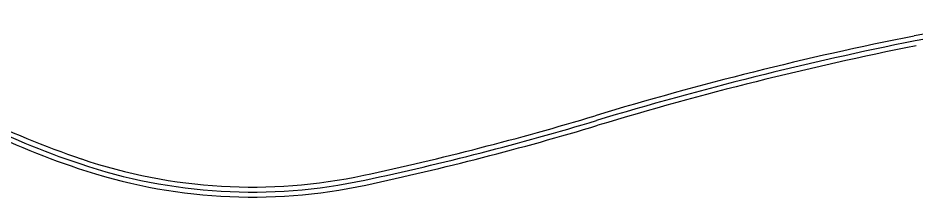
# Model space of a CAD drawing. Header units: millimetres. Extents: x 832728086 to 834530684, y 817551485 to 818349469.
# Drawn here: x 834044482 to 834075969, y 817758803 to 817765078 of the extents above; entities that cross this region are included whole.
import ezdxf

# ---------------------------------------------------------------- set-up
doc = ezdxf.new("R2010")
doc.units = ezdxf.units.MM
doc.header["$LTSCALE"] = 100
doc.layers.add('000-Tactile-l', color=8, linetype='Continuous')

# ---------------------------------------------------------------- blocks, each defined once
blk = doc.blocks.new('tactile')
at = {"layer": '000-Tactile-l', "ltscale": 5e-05}
for centre, radius, start, end in [((834082.359, 817732.394), 32.734, 81.874, 101.2795), ((834082.359, 817732.394), 32.559, 81.874, 101.2795), ((834099.509, 817646.41), 120.411, 101.2795, 106.76784), ((834099.509, 817646.41), 120.236, 101.2795, 106.76784), ((834099.509, 817646.41), 120.061, 101.2795, 106.76784), ((834056.63, 817789.364), 30.801, 236.0977, 251.3098), ((834056.63, 817789.364), 31.151, 236.0977, 251.3098), ((834056.63, 817789.364), 30.976, 236.0977, 251.3098), ((834035.282, 817859.57), 102.215, 282.07184, 286.76784), ((834035.282, 817859.57), 102.39, 282.07184, 286.76784), ((834035.282, 817859.57), 102.565, 282.07184, 286.76784), ((834052.75, 817777.894), 18.867, 251.3098, 282.0718), ((834052.75, 817777.894), 18.692, 251.3098, 282.0718), ((834052.75, 817777.894), 19.042, 251.3098, 282.0718)]:
    blk.add_arc(centre, radius, start, end, dxfattribs=at)

msp = doc.modelspace()

# ---------------------------------------------------------------- block references
at = {"layer": '000-Tactile-l', "xscale": 1000, "yscale": 1000, "zscale": 1000}
msp.add_blockref('tactile', (-56.4905, -49.2817, -0.0703), dxfattribs=at)

doc.saveas('drawing.dxf')
